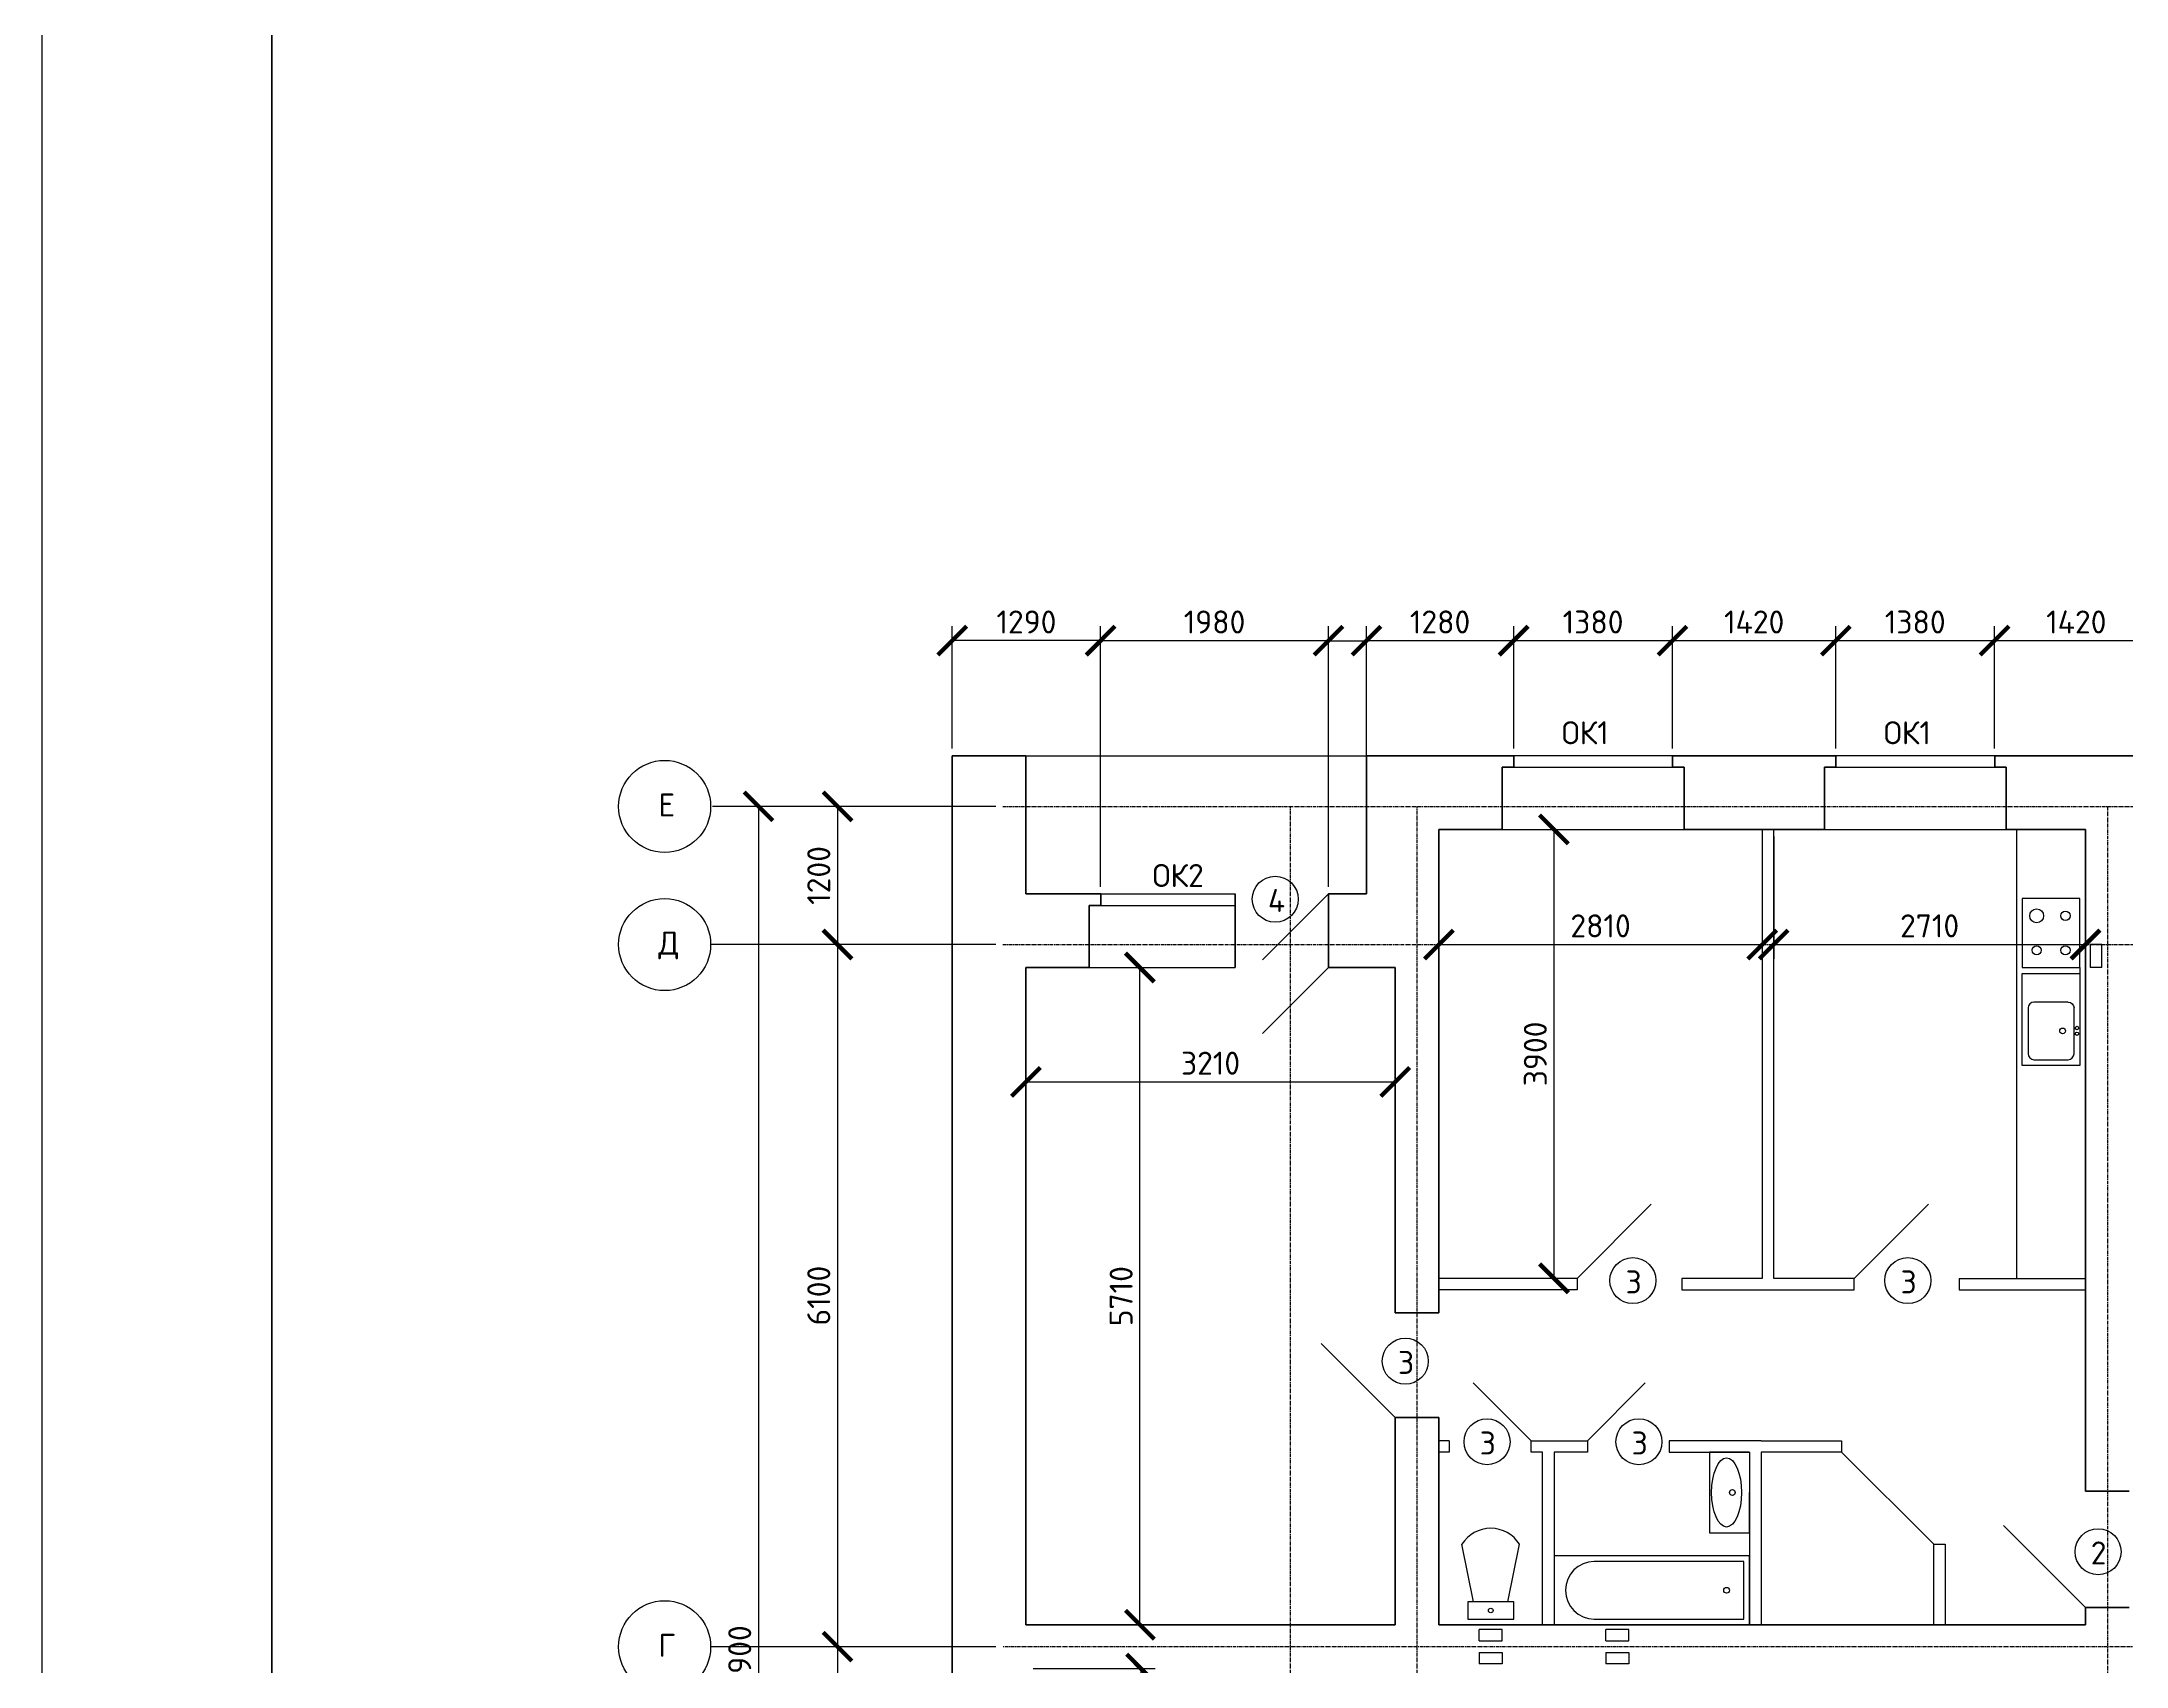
# Model space of a CAD drawing. Header units: millimetres. Extents: x -273369 to 399464, y -35443 to 194245.
# Drawn here: x 229976 to 248095, y 138877 to 152990 of the extents above; entities that cross this region are included whole.
import ezdxf

# ---------------------------------------------------------------- set-up
doc = ezdxf.new("R2010")
doc.units = ezdxf.units.MM
doc.linetypes.add('осевая', pattern=[50.8, 31.75, -6.35, 6.35, -6.35])
doc.styles.add('Курс2', font='isocpeur.ttf', dxfattribs={"height": 2.5})
doc.dimstyles.new('Линейный', dxfattribs={"dimscale": 0, "dimtxt": 2, "dimasz": 2.5, "dimexe": 1.25, "dimexo": 0.625, "dimtad": 1, "dimtxsty": 'Курс2', "dimblk": 'ARCHTICK', "dimcen": 2.5, "dimadec": 0, "dimazin": 0, "dimtfac": 1, "dimtmove": 0, "dimatfit": 3, "dimldrblk": 'ARCHTICK', "dimfxl": 1, "dimarcsym": 0})

# ---------------------------------------------------------------- blocks, each defined once
blk = doc.blocks.new('_ArchTick')
at = {"color": 0, "linetype": 'ByBlock', "lineweight": 60, "const_width": 0.15}
blk.add_lwpolyline([(-0.5, -0.5), (0.5, 0.5)], dxfattribs=at)
blk = doc.blocks.new('*D288')
at = {"color": 0, "lineweight": -2, "transparency": 16777216}
for p, q in [((237890, 146849), (237890, 147912)), ((239180, 145649), (239180, 147912)), ((239180, 147787), (237890, 147787))]:
    blk.add_line(p, q, dxfattribs=at)
at = {"layer": 'Defpoints', "color": 0, "transparency": 16777216}
for p in [(237890, 147787), (237890, 146787), (239180, 145587)]:
    blk.add_point(p, dxfattribs=at)
at = {"color": 0, "lineweight": -2, "transparency": 16777216, "xscale": 250, "yscale": 250, "zscale": 250, "rotation": 180}
blk.add_blockref('_ArchTick', (237890, 147787), dxfattribs=at)
at = {"color": 0, "lineweight": -2, "transparency": 16777216, "xscale": 250, "yscale": 250, "zscale": 250}
blk.add_blockref('_ArchTick', (239180, 147787), dxfattribs=at)
at = {"color": 0, "transparency": 16777216, "insert": (238535, 147949), "char_height": 200, "attachment_point": 5, "style": 'Курс2'}
blk.add_mtext('1290', dxfattribs=at)
blk = doc.blocks.new('*D289')
at = {"color": 0, "lineweight": -2, "transparency": 16777216}
for p, q in [((239180, 145649), (239180, 147912)), ((241160, 145649), (241160, 147912)), ((239180, 147787), (241160, 147787))]:
    blk.add_line(p, q, dxfattribs=at)
at = {"layer": 'Defpoints', "color": 0, "transparency": 16777216}
for p in [(241160, 147787), (239180, 145587), (241160, 145587)]:
    blk.add_point(p, dxfattribs=at)
at = {"color": 0, "lineweight": -2, "transparency": 16777216, "xscale": 250, "yscale": 250, "zscale": 250, "rotation": 180}
blk.add_blockref('_ArchTick', (239180, 147787), dxfattribs=at)
at = {"color": 0, "lineweight": -2, "transparency": 16777216, "xscale": 250, "yscale": 250, "zscale": 250}
blk.add_blockref('_ArchTick', (241160, 147787), dxfattribs=at)
at = {"color": 0, "transparency": 16777216, "insert": (240170, 147949), "char_height": 200, "attachment_point": 5, "style": 'Курс2'}
blk.add_mtext('1980', dxfattribs=at)
blk = doc.blocks.new('*D290')
at = {"color": 0, "lineweight": -2, "transparency": 16777216}
for p, q in [((241490, 145649), (241490, 147912)), ((242770, 146849), (242770, 147912)), ((241490, 147787), (242770, 147787))]:
    blk.add_line(p, q, dxfattribs=at)
at = {"layer": 'Defpoints', "color": 0, "transparency": 16777216}
for p in [(242770, 147787), (242770, 146787), (241490, 145587)]:
    blk.add_point(p, dxfattribs=at)
at = {"color": 0, "lineweight": -2, "transparency": 16777216, "xscale": 250, "yscale": 250, "zscale": 250, "rotation": 180}
blk.add_blockref('_ArchTick', (241490, 147787), dxfattribs=at)
at = {"color": 0, "lineweight": -2, "transparency": 16777216, "xscale": 250, "yscale": 250, "zscale": 250}
blk.add_blockref('_ArchTick', (242770, 147787), dxfattribs=at)
at = {"color": 0, "transparency": 16777216, "insert": (242130, 147949), "char_height": 200, "attachment_point": 5, "style": 'Курс2'}
blk.add_mtext('1280', dxfattribs=at)
blk = doc.blocks.new('*D291')
at = {"color": 0, "lineweight": -2, "transparency": 16777216}
for p, q in [((242770, 146849), (242770, 147912)), ((244150, 146849), (244150, 147912)), ((242770, 147787), (244150, 147787))]:
    blk.add_line(p, q, dxfattribs=at)
at = {"layer": 'Defpoints', "color": 0, "transparency": 16777216}
for p in [(244150, 147787), (242770, 146787), (244150, 146787)]:
    blk.add_point(p, dxfattribs=at)
at = {"color": 0, "lineweight": -2, "transparency": 16777216, "xscale": 250, "yscale": 250, "zscale": 250, "rotation": 180}
blk.add_blockref('_ArchTick', (242770, 147787), dxfattribs=at)
at = {"color": 0, "lineweight": -2, "transparency": 16777216, "xscale": 250, "yscale": 250, "zscale": 250}
blk.add_blockref('_ArchTick', (244150, 147787), dxfattribs=at)
at = {"color": 0, "transparency": 16777216, "insert": (243460, 147949), "char_height": 200, "attachment_point": 5, "style": 'Курс2'}
blk.add_mtext('1380', dxfattribs=at)
blk = doc.blocks.new('*D292')
at = {"color": 0, "lineweight": -2, "transparency": 16777216}
for p, q in [((244150, 146849), (244150, 147912)), ((245570, 146849), (245570, 147912)), ((244150, 147787), (245570, 147787))]:
    blk.add_line(p, q, dxfattribs=at)
at = {"layer": 'Defpoints', "color": 0, "transparency": 16777216}
for p in [(245570, 147787), (244150, 146787), (245570, 146787)]:
    blk.add_point(p, dxfattribs=at)
at = {"color": 0, "lineweight": -2, "transparency": 16777216, "xscale": 250, "yscale": 250, "zscale": 250, "rotation": 180}
blk.add_blockref('_ArchTick', (244150, 147787), dxfattribs=at)
at = {"color": 0, "lineweight": -2, "transparency": 16777216, "xscale": 250, "yscale": 250, "zscale": 250}
blk.add_blockref('_ArchTick', (245570, 147787), dxfattribs=at)
at = {"color": 0, "transparency": 16777216, "insert": (244860, 147949), "char_height": 200, "attachment_point": 5, "style": 'Курс2'}
blk.add_mtext('1420', dxfattribs=at)
blk = doc.blocks.new('*D293')
at = {"color": 0, "lineweight": -2, "transparency": 16777216}
for p, q in [((245570, 146849), (245570, 147912)), ((246950, 146849), (246950, 147912)), ((245570, 147787), (246950, 147787))]:
    blk.add_line(p, q, dxfattribs=at)
at = {"layer": 'Defpoints', "color": 0, "transparency": 16777216}
for p in [(246950, 147787), (245570, 146787), (246950, 146787)]:
    blk.add_point(p, dxfattribs=at)
at = {"color": 0, "lineweight": -2, "transparency": 16777216, "xscale": 250, "yscale": 250, "zscale": 250, "rotation": 180}
blk.add_blockref('_ArchTick', (245570, 147787), dxfattribs=at)
at = {"color": 0, "lineweight": -2, "transparency": 16777216, "xscale": 250, "yscale": 250, "zscale": 250}
blk.add_blockref('_ArchTick', (246950, 147787), dxfattribs=at)
at = {"color": 0, "transparency": 16777216, "insert": (246260, 147949), "char_height": 200, "attachment_point": 5, "style": 'Курс2'}
blk.add_mtext('1380', dxfattribs=at)
blk = doc.blocks.new('*D294')
at = {"color": 0, "lineweight": -2, "transparency": 16777216}
for p, q in [((246950, 146849), (246950, 147912)), ((248370, 146849), (248370, 147912)), ((246950, 147787), (248370, 147787))]:
    blk.add_line(p, q, dxfattribs=at)
at = {"layer": 'Defpoints', "color": 0, "transparency": 16777216}
for p in [(248370, 147787), (246950, 146787), (248370, 146787)]:
    blk.add_point(p, dxfattribs=at)
at = {"color": 0, "lineweight": -2, "transparency": 16777216, "xscale": 250, "yscale": 250, "zscale": 250, "rotation": 180}
blk.add_blockref('_ArchTick', (246950, 147787), dxfattribs=at)
at = {"color": 0, "lineweight": -2, "transparency": 16777216, "xscale": 250, "yscale": 250, "zscale": 250}
blk.add_blockref('_ArchTick', (248370, 147787), dxfattribs=at)
at = {"color": 0, "transparency": 16777216, "insert": (247660, 147949), "char_height": 200, "attachment_point": 5, "style": 'Курс2'}
blk.add_mtext('1420', dxfattribs=at)
blk = doc.blocks.new('*D306')
at = {"color": 0, "lineweight": -2, "transparency": 16777216}
for p, q in [((238593, 138857), (239655, 138857)), ((239530, 138857), (239530, 132847)), ((238593, 132847), (239655, 132847))]:
    blk.add_line(p, q, dxfattribs=at)
at = {"layer": 'Defpoints', "color": 0, "transparency": 16777216}
for p in [(238530, 138857), (238530, 132847), (239530, 132847)]:
    blk.add_point(p, dxfattribs=at)
at = {"color": 0, "lineweight": -2, "transparency": 16777216, "xscale": 250, "yscale": 250, "zscale": 250}
for p, rotation in [((239530, 138857), 90), ((239530, 132847), 270)]:
    blk.add_blockref('_ArchTick', p, dxfattribs=dict(at, rotation=rotation))
at = {"color": 0, "transparency": 16777216, "insert": (239368, 135852), "char_height": 200, "attachment_point": 5, "rotation": 90, "style": 'Курс2'}
blk.add_mtext('6010', dxfattribs=at)
blk = doc.blocks.new('*D307')
at = {"color": 0, "lineweight": -2, "transparency": 16777216}
for p, q in [((238593, 144947), (239646, 144947)), ((239521, 139237), (239521, 144947)), ((238593, 139237), (239646, 139237))]:
    blk.add_line(p, q, dxfattribs=at)
at = {"layer": 'Defpoints', "color": 0, "transparency": 16777216}
for p in [(238530, 144947), (239521, 144947), (238530, 139237)]:
    blk.add_point(p, dxfattribs=at)
at = {"color": 0, "lineweight": -2, "transparency": 16777216, "xscale": 250, "yscale": 250, "zscale": 250}
for p, rotation in [((239521, 144947), 90), ((239521, 139237), 270)]:
    blk.add_blockref('_ArchTick', p, dxfattribs=dict(at, rotation=rotation))
at = {"color": 0, "transparency": 16777216, "insert": (239358, 142092), "char_height": 200, "attachment_point": 5, "rotation": 90, "style": 'Курс2'}
blk.add_mtext('5710', dxfattribs=at)
blk = doc.blocks.new('*D308')
at = {"color": 0, "lineweight": -2, "transparency": 16777216}
for p, q in [((238530, 144884), (238530, 143828)), ((241740, 144884), (241740, 143828)), ((238530, 143953), (241740, 143953))]:
    blk.add_line(p, q, dxfattribs=at)
at = {"layer": 'Defpoints', "color": 0, "transparency": 16777216}
for p in [(238530, 144947), (241740, 144947), (241740, 143953)]:
    blk.add_point(p, dxfattribs=at)
at = {"color": 0, "lineweight": -2, "transparency": 16777216, "xscale": 250, "yscale": 250, "zscale": 250, "rotation": 180}
blk.add_blockref('_ArchTick', (238530, 143953), dxfattribs=at)
at = {"color": 0, "lineweight": -2, "transparency": 16777216, "xscale": 250, "yscale": 250, "zscale": 250}
blk.add_blockref('_ArchTick', (241740, 143953), dxfattribs=at)
at = {"color": 0, "transparency": 16777216, "insert": (240135, 144116), "char_height": 200, "attachment_point": 5, "style": 'Курс2'}
blk.add_mtext('3210', dxfattribs=at)
blk = doc.blocks.new('*D309')
at = {"color": 0, "lineweight": -2, "transparency": 16777216}
for p, q in [((242120, 146084), (242120, 145022)), ((244930, 146084), (244930, 145022)), ((242120, 145147), (244930, 145147))]:
    blk.add_line(p, q, dxfattribs=at)
at = {"layer": 'Defpoints', "color": 0, "transparency": 16777216}
for p in [(242120, 146147), (244930, 146147), (244930, 145147)]:
    blk.add_point(p, dxfattribs=at)
at = {"color": 0, "lineweight": -2, "transparency": 16777216, "xscale": 250, "yscale": 250, "zscale": 250, "rotation": 180}
blk.add_blockref('_ArchTick', (242120, 145147), dxfattribs=at)
at = {"color": 0, "lineweight": -2, "transparency": 16777216, "xscale": 250, "yscale": 250, "zscale": 250}
blk.add_blockref('_ArchTick', (244930, 145147), dxfattribs=at)
at = {"color": 0, "transparency": 16777216, "insert": (243525, 145309), "char_height": 200, "attachment_point": 5, "style": 'Курс2'}
blk.add_mtext('2810', dxfattribs=at)
blk = doc.blocks.new('*D310')
at = {"color": 0, "lineweight": -2, "transparency": 16777216}
for p, q in [((245030, 146084), (245030, 145022)), ((247740, 146084), (247740, 145022)), ((245030, 145147), (247740, 145147))]:
    blk.add_line(p, q, dxfattribs=at)
at = {"layer": 'Defpoints', "color": 0, "transparency": 16777216}
for p in [(245030, 146147), (247740, 146147), (247740, 145147)]:
    blk.add_point(p, dxfattribs=at)
at = {"color": 0, "lineweight": -2, "transparency": 16777216, "xscale": 250, "yscale": 250, "zscale": 250, "rotation": 180}
blk.add_blockref('_ArchTick', (245030, 145147), dxfattribs=at)
at = {"color": 0, "lineweight": -2, "transparency": 16777216, "xscale": 250, "yscale": 250, "zscale": 250}
blk.add_blockref('_ArchTick', (247740, 145147), dxfattribs=at)
at = {"color": 0, "transparency": 16777216, "insert": (246385, 145309), "char_height": 200, "attachment_point": 5, "style": 'Курс2'}
blk.add_mtext('2710', dxfattribs=at)
blk = doc.blocks.new('*D343')
at = {"color": 0, "lineweight": -2, "transparency": 16777216}
for p, q in [((238268, 146347), (236768, 146347)), ((236893, 146347), (236893, 145147)), ((238268, 145147), (236768, 145147))]:
    blk.add_line(p, q, dxfattribs=at)
at = {"layer": 'Defpoints', "color": 0, "transparency": 16777216}
for p in [(238330, 146347), (236893, 145147), (238330, 145147)]:
    blk.add_point(p, dxfattribs=at)
at = {"color": 0, "lineweight": -2, "transparency": 16777216, "xscale": 250, "yscale": 250, "zscale": 250}
for p, rotation in [((236893, 146347), 90), ((236893, 145147), 270)]:
    blk.add_blockref('_ArchTick', p, dxfattribs=dict(at, rotation=rotation))
at = {"color": 0, "transparency": 16777216, "insert": (236730, 145747), "char_height": 200, "attachment_point": 5, "rotation": 90, "style": 'Курс2'}
blk.add_mtext('1200', dxfattribs=at)
blk = doc.blocks.new('*D344')
at = {"color": 0, "lineweight": -2, "transparency": 16777216}
for p, q in [((238268, 145147), (236768, 145147)), ((236893, 145147), (236893, 139047)), ((238268, 139047), (236768, 139047))]:
    blk.add_line(p, q, dxfattribs=at)
at = {"layer": 'Defpoints', "color": 0, "transparency": 16777216}
for p in [(238330, 145147), (236893, 139047), (238330, 139047)]:
    blk.add_point(p, dxfattribs=at)
at = {"color": 0, "lineweight": -2, "transparency": 16777216, "xscale": 250, "yscale": 250, "zscale": 250}
for p, rotation in [((236893, 145147), 90), ((236893, 139047), 270)]:
    blk.add_blockref('_ArchTick', p, dxfattribs=dict(at, rotation=rotation))
at = {"color": 0, "transparency": 16777216, "insert": (236730, 142097), "char_height": 200, "attachment_point": 5, "rotation": 90, "style": 'Курс2'}
blk.add_mtext('6100', dxfattribs=at)
blk = doc.blocks.new('*D345')
at = {"color": 0, "lineweight": -2, "transparency": 16777216}
for p, q in [((238268, 139047), (236768, 139047)), ((236893, 139047), (236893, 135947)), ((238268, 135947), (236768, 135947))]:
    blk.add_line(p, q, dxfattribs=at)
at = {"layer": 'Defpoints', "color": 0, "transparency": 16777216}
for p in [(238330, 139047), (236893, 135947), (238330, 135947)]:
    blk.add_point(p, dxfattribs=at)
at = {"color": 0, "lineweight": -2, "transparency": 16777216, "xscale": 250, "yscale": 250, "zscale": 250}
for p, rotation in [((236893, 139047), 90), ((236893, 135947), 270)]:
    blk.add_blockref('_ArchTick', p, dxfattribs=dict(at, rotation=rotation))
at = {"color": 0, "transparency": 16777216, "insert": (236730, 137497), "char_height": 200, "attachment_point": 5, "rotation": 90, "style": 'Курс2'}
blk.add_mtext('3100', dxfattribs=at)
blk = doc.blocks.new('*D348')
at = {"color": 0, "lineweight": -2, "transparency": 16777216}
for p, q in [((238268, 146347), (236081, 146347)), ((236206, 146347), (236206, 131447)), ((238268, 131447), (236081, 131447))]:
    blk.add_line(p, q, dxfattribs=at)
at = {"layer": 'Defpoints', "color": 0, "transparency": 16777216}
for p in [(238330, 146347), (236206, 131447), (238330, 131447)]:
    blk.add_point(p, dxfattribs=at)
at = {"color": 0, "lineweight": -2, "transparency": 16777216, "xscale": 250, "yscale": 250, "zscale": 250}
for p, rotation in [((236206, 146347), 90), ((236206, 131447), 270)]:
    blk.add_blockref('_ArchTick', p, dxfattribs=dict(at, rotation=rotation))
at = {"color": 0, "transparency": 16777216, "insert": (236043, 138897), "char_height": 200, "attachment_point": 5, "rotation": 90, "style": 'Курс2'}
blk.add_mtext('14900', dxfattribs=at)
blk = doc.blocks.new('*D349')
at = {"color": 0, "lineweight": -2, "transparency": 16777216}
for p, q in [((242183, 146147), (243245, 146147)), ((243120, 146147), (243120, 142247)), ((242183, 142247), (243245, 142247))]:
    blk.add_line(p, q, dxfattribs=at)
at = {"layer": 'Defpoints', "color": 0, "transparency": 16777216}
for p in [(242120, 146147), (242120, 142247), (243120, 142247)]:
    blk.add_point(p, dxfattribs=at)
at = {"color": 0, "lineweight": -2, "transparency": 16777216, "xscale": 250, "yscale": 250, "zscale": 250}
for p, rotation in [((243120, 146147), 90), ((243120, 142247), 270)]:
    blk.add_blockref('_ArchTick', p, dxfattribs=dict(at, rotation=rotation))
at = {"color": 0, "transparency": 16777216, "insert": (242958, 144197), "char_height": 200, "attachment_point": 5, "rotation": 90, "style": 'Курс2'}
blk.add_mtext('3900', dxfattribs=at)

msp = doc.modelspace()

# ---------------------------------------------------------------- linework, layer by layer
for p, q in [((229975.996, 183284.107), (229975.996, 123884.107)), ((241160.382, 147786.566), (241490.382, 147786.566)), ((238530.382, 146786.566), (241490.382, 146786.566)), ((244150.382, 146786.566), (242770.382, 146786.566)), ((246950.382, 146786.566), (245570.382, 146786.566)), ((242770.382, 146686.566), (244150.382, 146686.566)), ((245570.382, 146686.566), (246950.382, 146686.566)), ((236205.64, 146346.566), (235805.64, 146346.566)), ((242670.382, 146146.566), (244250.382, 146146.566)), ((244930.382, 146146.566), (244930.382, 142246.566)), ((245030.382, 142246.566), (245030.382, 146146.566)), ((245470.382, 146146.566), (247050.382, 146146.566)), ((247050.382, 146146.566), (247140.382, 146146.566)), ((247140.382, 146146.566), (247140.382, 142246.566)), ((239180.382, 145586.566), (240350.382, 145586.566)), ((241160.382, 145586.566), (240587.625, 145013.809)), ((247690.382, 145546.566), (247190.382, 145546.566)), ((247190.382, 145546.566), (247190.382, 144946.566)), ((247690.382, 144946.566), (247690.382, 145546.566)), ((239180.382, 145486.566), (240350.382, 145486.566)), ((236892.538, 145146.566), (235792.538, 145146.566)), ((247780.382, 145146.566), (247780.382, 144946.566)), ((247880.382, 145146.566), (247780.382, 145146.566)), ((247880.382, 144946.566), (247880.382, 145146.566)), ((239080.382, 144946.566), (240350.382, 144946.566)), ((240587.625, 144373.809), (241160.382, 144946.566)), ((247190.382, 144946.566), (247690.382, 144946.566)), ((247190.382, 144096.566), (247190.382, 144896.566)), ((247190.382, 144896.566), (247690.382, 144896.566)), ((247690.382, 144946.566), (247690.382, 144896.566)), ((247690.382, 144896.566), (247690.382, 144096.566)), ((247880.382, 144946.566), (247780.382, 144946.566)), ((247240.382, 144596.566), (247240.382, 144196.566)), ((247590.382, 144646.566), (247290.382, 144646.566)), ((247640.382, 144196.566), (247640.382, 144596.566)), ((247690.382, 144096.566), (247190.382, 144096.566)), ((247290.382, 144146.566), (247590.382, 144146.566)), ((247690.382, 144096.566), (247540.382, 144096.566)), ((243963.849, 142890.033), (243320.382, 142246.566)), ((245730.382, 142246.566), (246373.849, 142890.033)), ((243320.382, 142246.566), (242120.382, 142246.566)), ((243320.382, 142246.566), (243320.382, 142146.566)), ((244930.382, 142246.566), (244230.382, 142246.566)), ((244230.382, 142246.566), (244230.382, 142146.566)), ((245730.382, 142246.566), (245030.382, 142246.566)), ((245730.382, 142146.566), (245730.382, 142246.566)), ((246640.382, 142246.566), (246640.382, 142146.566)), ((246640.382, 142246.566), (247740.382, 142246.566)), ((243320.382, 142146.566), (242120.382, 142146.566)), ((244230.382, 142146.566), (244930.382, 142146.566)), ((244930.382, 142146.566), (245730.382, 142146.566)), ((246640.382, 142146.566), (247740.382, 142146.566)), ((241740.382, 141036.566), (241096.915, 141680.033)), ((242920.382, 140836.566), (242418.336, 141338.611)), ((243912.428, 141338.611), (243410.382, 140836.566)), ((242210.382, 140836.566), (242120.382, 140836.566)), ((242210.382, 140836.566), (242210.382, 140736.566)), ((242920.382, 140736.566), (242920.382, 140836.566)), ((242920.382, 140836.566), (243410.382, 140836.566)), ((243410.382, 140836.566), (243410.382, 140736.566)), ((244920.382, 140836.566), (244120.382, 140836.566)), ((244120.382, 140836.566), (244120.382, 140736.566)), ((244920.382, 140836.566), (245620.382, 140836.566)), ((245620.382, 140836.566), (245620.382, 140736.566)), ((242210.382, 140736.566), (242120.382, 140736.566)), ((243020.382, 140736.566), (242920.382, 140736.566)), ((243020.382, 139236.566), (243020.382, 140736.566)), ((243410.382, 140736.566), (243120.382, 140736.566)), ((243120.382, 140736.566), (243120.382, 139236.566)), ((244120.382, 140736.566), (244820.382, 140736.566)), ((244820.382, 140736.566), (244470.382, 140736.566)), ((244470.382, 140736.566), (244470.382, 140036.566)), ((244820.382, 140736.566), (244820.382, 139236.566)), ((245620.382, 140736.566), (244920.382, 140736.566)), ((244920.382, 140736.566), (244920.382, 139236.566)), ((246420.382, 139936.566), (245620.382, 140736.566)), ((244820.382, 140036.566), (244820.382, 140386.566)), ((247740.382, 139386.566), (247026.204, 140100.743)), ((242420.382, 139436.566), (242320.382, 139936.566)), ((242720.382, 139436.566), (242820.382, 139936.566)), ((244470.382, 140036.566), (244820.382, 140036.566)), ((246420.382, 139236.566), (246420.382, 139936.566)), ((246420.382, 139936.566), (246520.382, 139936.566)), ((246520.382, 139936.566), (246520.382, 139236.566)), ((244820.382, 139836.566), (243120.382, 139836.566)), ((244770.382, 139786.566), (243470.382, 139786.566)), ((244770.382, 139286.566), (244770.382, 139786.566)), ((244820.382, 139236.566), (244820.382, 139836.566)), ((242120.382, 139236.566), (242120.382, 139336.566)), ((242770.382, 139436.566), (242370.382, 139436.566)), ((242370.382, 139436.566), (242370.382, 139286.566)), ((242370.382, 139436.566), (242370.382, 139436.566)), ((242770.382, 139286.566), (242770.382, 139436.566)), ((242370.382, 139286.566), (242770.382, 139286.566)), ((242470.382, 139096.566), (242470.382, 139196.566)), ((242670.382, 139196.566), (242470.382, 139196.566)), ((242670.382, 139096.566), (242670.382, 139196.566)), ((243470.382, 139286.566), (244770.382, 139286.566)), ((243570.382, 139096.566), (243570.382, 139196.566)), ((243770.382, 139196.566), (243570.382, 139196.566)), ((243770.382, 139096.566), (243770.382, 139196.566)), ((244820.382, 139236.566), (244770.382, 139236.566)), ((236892.538, 139046.566), (235792.538, 139046.566)), ((242470.382, 139096.566), (242670.382, 139096.566)), ((242470.382, 138996.566), (242670.382, 138996.566)), ((242470.382, 138996.566), (242470.382, 138896.566)), ((242670.382, 138996.566), (242670.382, 138896.566)), ((243570.382, 139096.566), (243770.382, 139096.566)), ((243570.382, 138996.566), (243770.382, 138996.566)), ((243570.382, 138996.566), (243570.382, 138896.566)), ((243770.382, 138996.566), (243770.382, 138896.566)), ((242670.382, 138896.566), (242470.382, 138896.566)), ((243770.382, 138896.566), (243570.382, 138896.566))]:
    msp.add_line(p, q)
at = {"lineweight": 60}
for p, q in [((231975.996, 182784.107), (231975.996, 124384.107)), ((237890.382, 146786.566), (237890.382, 131006.566)), ((237890.382, 146786.566), (238530.382, 146786.566)), ((238530.382, 146786.566), (238530.382, 145586.566)), ((241490.382, 146786.566), (241490.382, 145586.566)), ((241490.382, 146786.566), (242770.382, 146786.566)), ((242770.382, 146786.566), (242770.382, 146686.566)), ((245570.382, 146786.566), (244150.382, 146786.566)), ((244150.382, 146786.566), (244150.382, 146686.566)), ((245570.382, 146686.566), (245570.382, 146786.566)), ((248370.382, 146786.566), (246950.382, 146786.566)), ((246950.382, 146786.566), (246950.382, 146686.566)), ((242770.382, 146686.566), (242670.382, 146686.566)), ((242670.382, 146686.566), (242670.382, 146146.566)), ((244150.382, 146686.566), (244250.382, 146686.566)), ((244250.382, 146686.566), (244250.382, 146146.566)), ((245470.382, 146146.566), (245470.382, 146686.566)), ((245470.382, 146686.566), (245570.382, 146686.566)), ((246950.382, 146686.566), (247050.382, 146686.566)), ((247050.382, 146686.566), (247050.382, 146146.566)), ((242120.382, 146146.566), (242120.382, 141946.566)), ((242670.382, 146146.566), (242120.382, 146146.566)), ((244250.382, 146146.566), (245470.382, 146146.566)), ((247050.382, 146146.566), (247740.382, 146146.566)), ((247740.382, 146146.566), (247740.382, 140396.566)), ((238530.382, 145586.566), (239180.382, 145586.566)), ((239180.382, 145586.566), (239180.382, 145486.566)), ((240350.382, 145586.566), (240350.382, 144946.566)), ((241160.382, 145586.566), (241490.382, 145586.566)), ((241160.382, 145586.566), (241160.382, 144946.566)), ((239180.382, 145486.566), (239080.382, 145486.566)), ((239080.382, 145486.566), (239080.382, 144946.566)), ((238530.382, 144946.566), (238530.382, 139236.566)), ((238530.382, 144946.566), (239080.382, 144946.566)), ((241160.382, 144946.566), (241740.382, 144946.566)), ((241740.382, 144946.566), (241740.382, 141946.566)), ((242120.382, 141946.566), (241740.382, 141946.566)), ((241740.382, 141036.566), (241740.382, 139236.566)), ((242120.382, 141036.566), (241740.382, 141036.566)), ((242120.382, 141036.566), (242120.382, 139236.566)), ((247740.382, 140396.566), (248120.382, 140396.566)), ((247740.382, 139386.566), (247740.382, 139236.566)), ((247740.382, 139386.566), (248120.382, 139386.566)), ((238530.382, 139236.566), (241740.382, 139236.566)), ((242120.382, 139236.566), (247740.382, 139236.566))]:
    msp.add_line(p, q, dxfattribs=at)
at = {"color": 217, "linetype": 'осевая', "true_color": 0x93278f}
for p, q in [((238330.382, 146346.566), (251230.382, 146346.566)), ((238330.382, 145146.566), (251230.382, 145146.566)), ((251230.382, 139046.566), (238330.382, 139046.566))]:
    msp.add_line(p, q, dxfattribs=at)
at = {"color": 116, "linetype": 'осевая', "true_color": 0x136734}
for p, q in [((240830.561, 131446.566), (240830.561, 146346.566)), ((241930.382, 131446.566), (241930.382, 146346.566)), ((247930.382, 146346.566), (247930.382, 131446.566))]:
    msp.add_line(p, q, dxfattribs=at)
for centre, radius in [((235390.382, 146346.566), 400), ((240697.381, 145540.353), 200), ((235390.382, 145146.566), 400), ((247315.382, 145396.566), 60), ((247565.382, 145396.566), 40), ((247315.382, 145096.566), 40), ((247565.382, 145096.566), 40), ((247540.382, 144396.566), 25), ((247665.382, 144421.566), 15), ((247665.382, 144371.566), 15), ((243805.797, 142227.013), 200), ((246195.93, 142227.013), 200), ((241828.019, 141527.013), 200), ((242538.058, 140827.013), 200), ((243858.283, 140827.013), 200), ((244670.382, 140386.566), 25), ((247849.275, 139871.827), 200), ((244620.382, 139536.566), 25), ((235390.382, 139046.566), 400), ((242570.382, 139361.566), 20)]:
    msp.add_circle(centre, radius)
for centre, radius, start, end in [((242570.382, 139780.743), 294.586, 31.9349473, 148.0650527), ((243470.382, 139536.566), 250, 90, 270)]:
    msp.add_arc(centre, radius, start, end)
msp.add_ellipse((244620.382, 140386.566), major_axis=(0, 300), ratio=0.433333333, start_param=-1.570796327, end_param=4.71238898)
for points in [[(247290.382, 144646.566), (247266.812, 144646.566), (247240.382, 144620.136), (247240.382, 144596.566)], [(247590.382, 144646.566), (247613.952, 144646.566), (247640.382, 144620.136), (247640.382, 144596.566)], [(247240.382, 144196.566), (247240.382, 144172.995), (247266.812, 144146.566), (247290.382, 144146.566)], [(247590.382, 144146.566), (247613.952, 144146.566), (247640.382, 144172.995), (247640.382, 144196.566)]]:
    msp.add_open_spline(points, degree=3)

# ---------------------------------------------------------------- texts
at = {"style": 'Курс2'}
for p in [(243186.621, 146886.566), (245986.621, 146886.566)]:
    msp.add_text('ОК1', height=200, rotation=360, dxfattribs=at).set_placement(p)
for s, p in [('Е', (235335.796, 146259.289)), ('ОК2', (239630.382, 145646.566)), ('4', (240633.672, 145429.485)), ('Д', (235335.796, 145059.289)), ('3', (243742.088, 142116.146)), ('3', (246132.221, 142116.146)), ('3', (241764.31, 141416.146)), ('3', (242474.349, 140716.146)), ('3', (243794.574, 140716.146)), ('2', (247785.566, 139760.96)), ('Г', (235335.796, 138959.289))]:
    msp.add_text(s, height=200, dxfattribs=at).set_placement(p)

# ---------------------------------------------------------------- dimensions: what is measured, and where the dimension line sits
for base, p1, p2, picture, middle in [((237890.382, 147786.566), (239180.382, 145586.566), (237890.382, 146786.566), '*D288', (238535.382, 147949.066)), ((241160.382, 147786.566), (239180.382, 145586.566), (241160.382, 145586.566), '*D289', (240170.382, 147949.066)), ((242770.382, 147786.566), (241490.382, 145586.566), (242770.382, 146786.566), '*D290', (242130.382, 147949.066)), ((244150.382, 147786.566), (242770.382, 146786.566), (244150.382, 146786.566), '*D291', (243460.382, 147949.066)), ((245570.382, 147786.566), (244150.382, 146786.566), (245570.382, 146786.566), '*D292', (244860.382, 147949.066)), ((246950.382, 147786.566), (245570.382, 146786.566), (246950.382, 146786.566), '*D293', (246260.382, 147949.066)), ((248370.382, 147786.566), (246950.382, 146786.566), (248370.382, 146786.566), '*D294', (247660.382, 147949.066)), ((244930.382, 145146.566), (242120.382, 146146.566), (244930.382, 146146.566), '*D309', (243525.382, 145309.066)), ((247740.382, 145146.566), (245030.382, 146146.566), (247740.382, 146146.566), '*D310', (246385.382, 145309.066)), ((241740.382, 143953.278), (238530.382, 144946.566), (241740.382, 144946.566), '*D308', (240135.382, 144115.778))]:
    dim = msp.add_linear_dim(base=base, p1=p1, p2=p2, dimstyle='Линейный')
    dim.commit()
    dim.dimension.update_dxf_attribs({"geometry": picture, "text_midpoint": middle})
for base, p1, p2, picture, middle in [((236205.64, 131446.566), (238330.382, 146346.566), (238330.382, 131446.566), '*D348', (236043.14, 138896.566)), ((236892.538, 145146.566), (238330.382, 146346.566), (238330.382, 145146.566), '*D343', (236730.038, 145746.566)), ((243120.382, 142246.566), (242120.382, 146146.566), (242120.382, 142246.566), '*D349', (242957.882, 144196.566)), ((236892.538, 139046.566), (238330.382, 145146.566), (238330.382, 139046.566), '*D344', (236730.038, 142096.566)), ((239520.816, 144946.566), (238530.382, 139236.566), (238530.382, 144946.566), '*D307', (239358.316, 142091.566)), ((236892.538, 135946.566), (238330.382, 139046.566), (238330.382, 135946.566), '*D345', (236730.038, 137496.566)), ((239530.382, 132846.566), (238530.382, 138856.566), (238530.382, 132846.566), '*D306', (239367.882, 135851.566))]:
    dim = msp.add_linear_dim(base=base, p1=p1, p2=p2, angle=90, dimstyle='Линейный')
    dim.commit()
    dim.dimension.update_dxf_attribs({"geometry": picture, "text_midpoint": middle})

doc.saveas('drawing.dxf')
